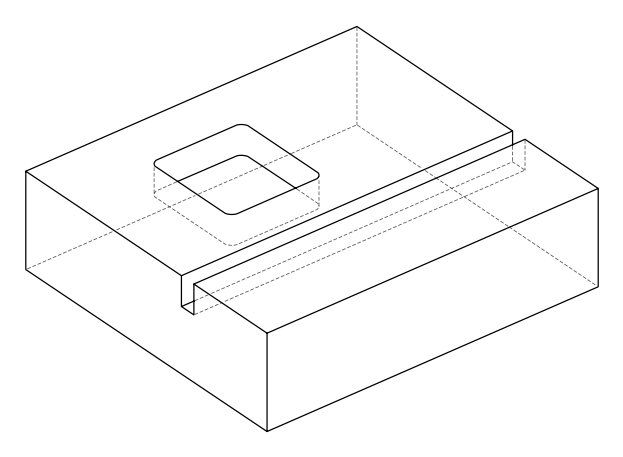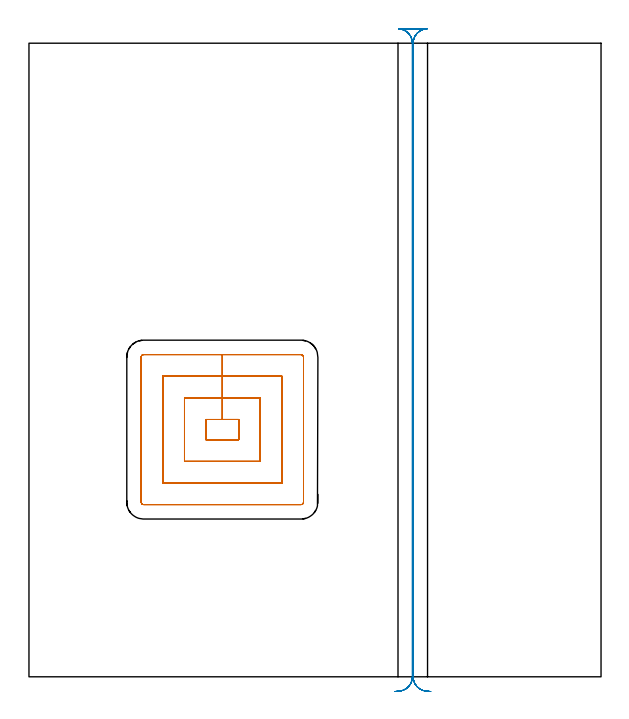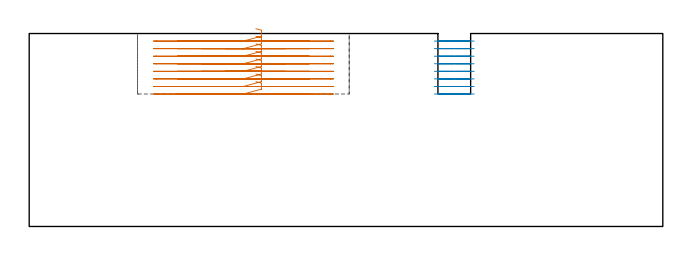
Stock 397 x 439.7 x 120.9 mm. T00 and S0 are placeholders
(PLAN: 2 operations, 0 tool changes, 33.5 min)
(1 MILL_RECTANGULAR_POCKET | POCKET_RECTANGULAR_STRAIGHT | UGT0201_094 | Follow Part, ap 5, ae 75% | 17.91 min | 619272 mm3)
(2 MILL_RECTANGULAR_SLOT | SLOT_RECTANGULAR | UGT0201_094 | Follow Part, ap 5, ae 75% | 15.57 min | 341666 mm3)
(TOOL UGT0201_094 | End mill 20 mm | D20 FL38 Z4)
(OP 1 MILL_RECTANGULAR_POCKET)
G17 G21 G94 G90
T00 M6
G54
G17 G0 G90 X142.023 Y164.5 S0 M3
G43 Z130.9 H0
Z123.9
G94 G1 X145.5 Z122.968 F250.
Y178.6 Z119.19
X134.2 Z116.162
X122.9 F500.
Y164.5
X145.5
Y178.6
X134.2
Y193.6
X107.9
Y149.5
X160.5
Y193.6
X134.2
Y208.6
X92.9
Y134.5
X175.5
Y208.6
X134.2
Y223.6
X79.6
G3 X77.9 Y221.9 R1.7
G1 Y121.2
G3 X79.6 Y119.5 R1.7
G1 X188.8
G3 X190.5 Y121.2 R1.7
G1 Y221.9
G3 X188.8 Y223.6 R1.7
G1 X134.2
X133.2
G0 X142.023 Y164.5 Z119.162
G1 X145.5 Z118.231 F250.
Y178.6 Z114.453
X134.2 Z111.425
X122.9 F500.
Y164.5
X145.5
Y178.6
X134.2
Y193.6
X107.9
Y149.5
X160.5
Y193.6
X134.2
Y208.6
X92.9
Y134.5
X175.5
Y208.6
X134.2
Y223.6
X79.6
G3 X77.9 Y221.9 R1.7
G1 Y121.2
G3 X79.6 Y119.5 R1.7
G1 X188.8
G3 X190.5 Y121.2 R1.7
G1 Y221.9
G3 X188.8 Y223.6 R1.7
G1 X134.2
X133.2
G0 X142.023 Y164.5 Z114.425
G1 X145.5 Z113.493 F250.
Y178.6 Z109.715
X134.2 Z106.687
X122.9 F500.
Y164.5
X145.5
Y178.6
X134.2
Y193.6
X107.9
Y149.5
X160.5
Y193.6
X134.2
Y208.6
X92.9
Y134.5
X175.5
Y208.6
X134.2
Y223.6
X79.6
G3 X77.9 Y221.9 R1.7
G1 Y121.2
G3 X79.6 Y119.5 R1.7
G1 X188.8
G3 X190.5 Y121.2 R1.7
G1 Y221.9
G3 X188.8 Y223.6 R1.7
G1 X134.2
X133.2
G0 X142.023 Y164.5 Z109.687
G1 X145.5 Z108.756 F250.
Y178.6 Z104.978
X134.2 Z101.95
X122.9 F500.
Y164.5
X145.5
Y178.6
X134.2
Y193.6
X107.9
Y149.5
X160.5
Y193.6
X134.2
Y208.6
X92.9
Y134.5
X175.5
Y208.6
X134.2
Y223.6
X79.6
G3 X77.9 Y221.9 R1.7
G1 Y121.2
G3 X79.6 Y119.5 R1.7
G1 X188.8
G3 X190.5 Y121.2 R1.7
G1 Y221.9
G3 X188.8 Y223.6 R1.7
G1 X134.2
X133.2
G0 X142.023 Y164.5 Z104.95
G1 X145.5 Z104.018 F250.
Y178.6 Z100.24
X134.2 Z97.212
X122.9 F500.
Y164.5
X145.5
Y178.6
X134.2
Y193.6
X107.9
Y149.5
X160.5
Y193.6
X134.2
Y208.6
X92.9
Y134.5
X175.5
Y208.6
X134.2
Y223.6
X79.6
G3 X77.9 Y221.9 R1.7
G1 Y121.2
G3 X79.6 Y119.5 R1.7
G1 X188.8
G3 X190.5 Y121.2 R1.7
G1 Y221.9
G3 X188.8 Y223.6 R1.7
G1 X134.2
X133.2
G0 X142.023 Y164.5 Z100.212
G1 X145.5 Z99.281 F250.
Y178.6 Z95.503
X134.2 Z92.475
X122.9 F500.
Y164.5
X145.5
Y178.6
X134.2
Y193.6
X107.9
Y149.5
X160.5
Y193.6
X134.2
Y208.6
X92.9
Y134.5
X175.5
Y208.6
X134.2
Y223.6
X79.6
G3 X77.9 Y221.9 R1.7
G1 Y121.2
G3 X79.6 Y119.5 R1.7
G1 X188.8
G3 X190.5 Y121.2 R1.7
G1 Y221.9
G3 X188.8 Y223.6 R1.7
G1 X134.2
X133.2
G0 X142.023 Y164.5 Z95.475
G1 X145.5 Z94.543 F250.
Y178.6 Z90.765
X134.2 Z87.737
X122.9 F500.
Y164.5
X145.5
Y178.6
X134.2
Y193.6
X107.9
Y149.5
X160.5
Y193.6
X134.2
Y208.6
X92.9
Y134.5
X175.5
Y208.6
X134.2
Y223.6
X79.6
G3 X77.9 Y221.9 R1.7
G1 Y121.2
G3 X79.6 Y119.5 R1.7
G1 X188.8
G3 X190.5 Y121.2 R1.7
G1 Y221.9
G3 X188.8 Y223.6 R1.7
G1 X134.2
X133.2
G0 X142.023 Y164.5 Z90.737
G1 X145.5 Z89.806 F250.
Y178.6 Z86.028
X134.2 Z83.
X122.9 F500.
Y164.5
X145.5
Y178.6
X134.2
Y193.6
X107.9
Y149.5
X160.5
Y193.6
X134.2
Y208.6
X92.9
Y134.5
X175.5
Y208.6
X134.2
Y223.6
X79.6
G3 X77.9 Y221.9 R1.7
G1 Y121.2
G3 X79.6 Y119.5 R1.7
G1 X188.8
G3 X190.5 Y121.2 R1.7
G1 Y221.9
G3 X188.8 Y223.6 R1.7
G1 X134.2
X133.2
G0 Z130.9
M5
M2
(OP 2 MILL_RECTANGULAR_SLOT)
G17 G21 G94 G90
T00 M6
G54
G17 G0 G90 X278.817 Y-10.202 S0 M3
G43 Z130.9 H0
Z116.162
G94 G1 X275.826 Y-9.97 F250.
G2 X266.6 Y0. R10. F500.
G1 Y439.7
G2 X276.153 Y449.69 R10.
G1 Y449.7
X256.547
Y449.69
G2 X266.1 Y439.7 R10.
G1 Y0.
G2 X256.874 Y-9.97 R10.
G1 X253.883 Y-10.202 F250.
G0 X278.817 Z111.425
G1 X275.826 Y-9.97
G2 X266.6 Y0. R10. F500.
G1 Y439.7
G2 X276.153 Y449.69 R10.
G1 Y449.7
X256.547
Y449.69
G2 X266.1 Y439.7 R10.
G1 Y0.
G2 X256.874 Y-9.97 R10.
G1 X253.883 Y-10.202 F250.
G0 X278.817 Z106.687
G1 X275.826 Y-9.97
G2 X266.6 Y0. R10. F500.
G1 Y439.7
G2 X276.153 Y449.69 R10.
G1 Y449.7
X256.547
Y449.69
G2 X266.1 Y439.7 R10.
G1 Y0.
G2 X256.874 Y-9.97 R10.
G1 X253.883 Y-10.202 F250.
G0 X278.817 Z101.95
G1 X275.826 Y-9.97
G2 X266.6 Y0. R10. F500.
G1 Y439.7
G2 X276.153 Y449.69 R10.
G1 Y449.7
X256.547
Y449.69
G2 X266.1 Y439.7 R10.
G1 Y0.
G2 X256.874 Y-9.97 R10.
G1 X253.883 Y-10.202 F250.
G0 X278.817 Z97.212
G1 X275.826 Y-9.97
G2 X266.6 Y0. R10. F500.
G1 Y439.7
G2 X276.153 Y449.69 R10.
G1 Y449.7
X256.547
Y449.69
G2 X266.1 Y439.7 R10.
G1 Y0.
G2 X256.874 Y-9.97 R10.
G1 X253.883 Y-10.202 F250.
G0 X278.817 Z92.475
G1 X275.826 Y-9.97
G2 X266.6 Y0. R10. F500.
G1 Y439.7
G2 X276.153 Y449.69 R10.
G1 Y449.7
X256.547
Y449.69
G2 X266.1 Y439.7 R10.
G1 Y0.
G2 X256.874 Y-9.97 R10.
G1 X253.883 Y-10.202 F250.
G0 X278.817 Z87.737
G1 X275.826 Y-9.97
G2 X266.6 Y0. R10. F500.
G1 Y439.7
G2 X276.153 Y449.69 R10.
G1 Y449.7
X256.547
Y449.69
G2 X266.1 Y439.7 R10.
G1 Y0.
G2 X256.874 Y-9.97 R10.
G1 X253.883 Y-10.202 F250.
G0 X278.817 Z83.
G1 X275.826 Y-9.97
G2 X266.6 Y0. R10. F500.
G1 Y439.7
G2 X276.153 Y449.69 R10.
G1 Y449.7
X256.547
Y449.69
G2 X266.1 Y439.7 R10.
G1 Y0.
G2 X256.874 Y-9.97 R10.
G1 X253.883 Y-10.202 F250.
G0 Z130.9
M5
M2
